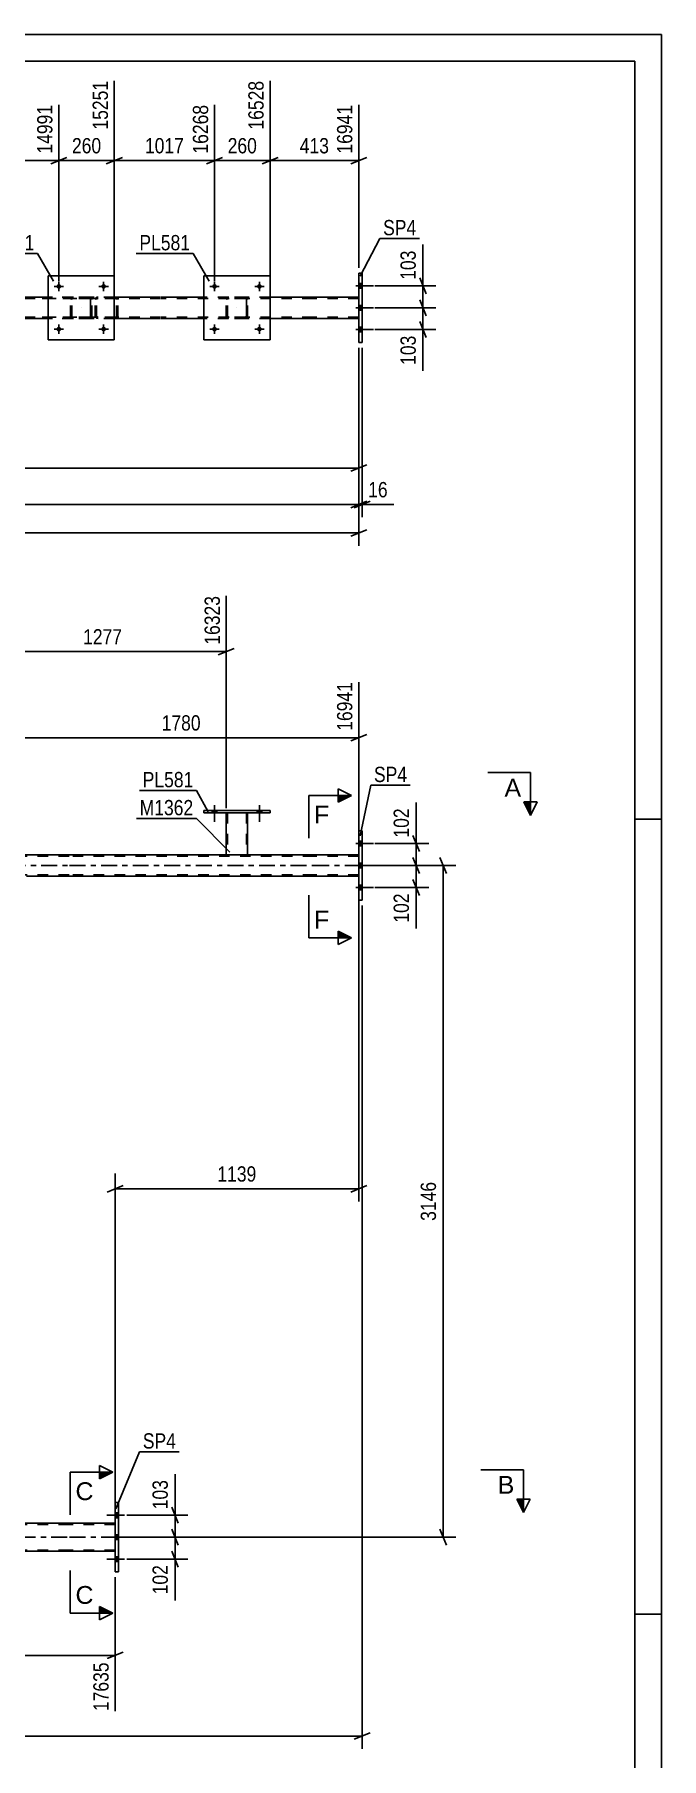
# Model space of a CAD drawing. Header units: millimetres. Extents: x -123 to 718, y -437 to 157.
# Drawn here: x 601 to 718.5, y -166.3 to 156.7 of the extents above; entities that cross this region are included whole.
import ezdxf

# ---------------------------------------------------------------- set-up
doc = ezdxf.new("R2010")
doc.units = ezdxf.units.MM
doc.linetypes.add('DXK_LINE_DOT2', pattern=[3.9198, 1.9599, -1.9599])
doc.linetypes.add('DXK_LINE_DOT3', pattern=[5.9187, 2.979, -0.9799, 0.9799, -0.9799])
doc.styles.add('Arial', font='ARIAL.TTF', dxfattribs={"height": 0.2})
doc.styles.add('Arial Narrow', font='ARIALN.TTF', dxfattribs={"height": 0.2})

# ---------------------------------------------------------------- blocks, each defined once
blk = doc.blocks.new('Unknown-232816598-1133')
at = {"color": 5, "linetype": 'Continuous'}
for p, q in [((718.5, 156.71), (-122.5, 156.71)), ((718.5, -437.29), (718.5, 156.71)), ((713.5, 151.71), (-117.5, 151.71)), ((713.5, -432.29), (713.5, 151.71)), ((718.5, 9.71), (713.5, 9.71)), ((718.5, -139.29), (713.5, -139.29))]:
    blk.add_line(p, q, dxfattribs=at)
blk = doc.blocks.new('Part-232816598-49777 - 6691')
at = {"color": 2, "linetype": 'Continuous'}
for p, q in [((603.55, 99.51), (603.55, 111.51)), ((603.55, 111.51), (615.95, 111.51)), ((615.95, 111.51), (615.95, 99.51)), ((615.95, 99.51), (603.55, 99.51))]:
    blk.add_line(p, q, dxfattribs=at)
blk = doc.blocks.new('Part-232816598-6912 - 6691')
at = {"color": 2, "linetype": 'Continuous'}
for p, q in [((662.39, 112.01), (661.75, 112.01)), ((661.75, 112.01), (661.75, 99.01)), ((662.39, 112.01), (662.39, 99.01)), ((661.75, 99.01), (662.39, 99.01))]:
    blk.add_line(p, q, dxfattribs=at)
at = {"color": 7, "linetype": 'DXK_LINE_DOT2'}
blk.add_line((662.39, 99.01), (662.39, 112.01), dxfattribs=at)
blk = doc.blocks.new('Part-232816598-6922 - 6691')
at = {"color": 7, "linetype": 'DXK_LINE_DOT2'}
for p, q in [((616.12, 107.51), (601.14, 107.51)), ((616.12, 107.27), (601.14, 107.27)), ((612.42, 107.22), (612.38, 107.03)), ((612.38, 103.99), (612.38, 107.03)), ((612.63, 107.03), (612.65, 107.13)), ((612.63, 103.99), (612.63, 107.03)), ((612.65, 107.13), (612.71, 107.2)), ((612.89, 107.51), (612.69, 107.48)), ((612.71, 107.2), (612.79, 107.26)), ((612.79, 107.26), (612.89, 107.27)), ((616.32, 107.48), (616.12, 107.51)), ((616.12, 107.27), (616.22, 107.26)), ((616.22, 107.26), (616.3, 107.2)), ((616.3, 107.2), (616.36, 107.13)), ((616.36, 107.13), (616.38, 107.03)), ((616.38, 103.99), (616.38, 107.03)), ((616.63, 107.03), (616.6, 107.22)), ((616.63, 103.99), (616.63, 107.03)), ((616.12, 103.75), (601.14, 103.75)), ((616.12, 103.51), (601.14, 103.51)), ((612.38, 103.99), (612.42, 103.81)), ((612.65, 103.9), (612.63, 103.99)), ((612.71, 103.82), (612.65, 103.9)), ((612.69, 103.55), (612.89, 103.51)), ((612.79, 103.77), (612.71, 103.82)), ((612.89, 103.75), (612.79, 103.77)), ((616.22, 103.77), (616.12, 103.75)), ((616.12, 103.51), (616.32, 103.55)), ((616.3, 103.82), (616.22, 103.77)), ((616.36, 103.9), (616.3, 103.82)), ((616.38, 103.99), (616.36, 103.9)), ((616.6, 103.81), (616.63, 103.99))]:
    blk.add_line(p, q, dxfattribs=at)
for centre, start, end in [((612.87, 107.01), 110.7583, 155.68), ((616.14, 107.01), 24.32, 69.2417), ((612.87, 104.01), 204.32, 249.2417), ((616.14, 104.01), 290.7583, 335.68)]:
    blk.add_arc(centre, 0.496, start, end, dxfattribs=at)
blk = doc.blocks.new('Bolt-232816598-6737 - 6691')
at = {"linetype": 'Continuous'}
for points in [[(662.39, 109.17), (662.39, 110.05), (661.75, 110.05), (661.75, 109.17)], [(662.39, 109.17), (662.39, 110.05), (661.75, 110.05), (661.75, 109.17)], [(662.39, 109.17), (662.39, 110.05), (661.75, 110.05), (661.75, 109.17)], [(662.39, 105.07), (662.39, 105.95), (661.75, 105.95), (661.75, 105.07)], [(662.39, 105.07), (662.39, 105.95), (661.75, 105.95), (661.75, 105.07)], [(662.39, 100.97), (662.39, 101.85), (661.75, 101.85), (661.75, 100.97)], [(662.39, 100.97), (662.39, 101.85), (661.75, 101.85), (661.75, 100.97)], [(662.39, 100.97), (662.39, 101.85), (661.75, 101.85), (661.75, 100.97)]]:
    blk.add_hatch(color=1, dxfattribs=at).paths.add_polyline_path(points)
at = {"color": 1, "linetype": 'Continuous'}
for p, q in [((661.75, 110.05), (662.39, 110.05)), ((661.75, 110.05), (662.39, 110.05)), ((661.75, 110.05), (662.39, 110.05)), ((661.23, 109.61), (664.55, 109.61)), ((661.23, 109.61), (664.55, 109.61)), ((661.23, 109.61), (664.55, 109.61)), ((661.75, 109.17), (662.39, 109.17)), ((661.75, 109.17), (662.39, 109.17)), ((661.75, 109.17), (662.39, 109.17)), ((661.23, 105.51), (664.55, 105.51)), ((661.23, 105.51), (664.55, 105.51)), ((661.75, 105.95), (662.39, 105.95)), ((661.75, 105.95), (662.39, 105.95)), ((661.75, 105.07), (662.39, 105.07)), ((661.75, 105.07), (662.39, 105.07)), ((661.23, 101.41), (664.55, 101.41)), ((661.23, 101.41), (664.55, 101.41)), ((661.23, 101.41), (664.55, 101.41)), ((661.75, 101.85), (662.39, 101.85)), ((661.75, 101.85), (662.39, 101.85)), ((661.75, 101.85), (662.39, 101.85)), ((661.75, 100.97), (662.39, 100.97)), ((661.75, 100.97), (662.39, 100.97)), ((661.75, 100.97), (662.39, 100.97))]:
    blk.add_line(p, q, dxfattribs=at)
blk = doc.blocks.new('Part-232816598-6811 - 6691')
at = {"color": 7, "linetype": 'DXK_LINE_DOT2'}
for p, q in [((624.63, 107.27), (293.9, 107.27)), ((615.95, 107.51), (603.55, 107.51)), ((653.13, 107.27), (624.73, 107.27)), ((645.13, 107.51), (632.73, 107.51)), ((661.75, 107.27), (653.23, 107.27)), ((661.75, 107.51), (661.75, 103.51)), ((624.63, 103.75), (293.9, 103.75)), ((615.95, 103.51), (603.55, 103.51)), ((653.13, 103.75), (624.73, 103.75)), ((645.13, 103.51), (632.73, 103.51)), ((661.75, 103.75), (653.23, 103.75))]:
    blk.add_line(p, q, dxfattribs=at)
at = {"color": 2, "linetype": 'Continuous'}
for p, q in [((603.55, 107.51), (564.87, 107.51)), ((624.63, 107.51), (615.95, 107.51)), ((632.73, 107.51), (624.73, 107.51)), ((653.13, 107.51), (645.13, 107.51)), ((661.75, 107.51), (653.23, 107.51)), ((603.55, 103.51), (564.87, 103.51)), ((624.63, 103.51), (615.95, 103.51)), ((632.73, 103.51), (624.73, 103.51)), ((653.13, 103.51), (645.13, 103.51)), ((661.75, 103.51), (653.23, 103.51))]:
    blk.add_line(p, q, dxfattribs=at)
blk = doc.blocks.new('Part-232816598-49776 - 6691')
at = {"color": 7, "linetype": 'DXK_LINE_DOT2'}
for p, q in [((607.75, 107.03), (607.79, 107.22)), ((607.79, 107.22), (607.75, 107.03)), ((607.75, 103.99), (607.75, 107.03)), ((607.75, 103.99), (607.75, 107.03)), ((607.99, 107.03), (608.01, 107.12)), ((607.99, 103.99), (607.99, 107.03)), ((607.99, 103.99), (607.99, 107.03)), ((608.01, 107.12), (608.06, 107.2)), ((608.05, 107.48), (608.23, 107.51)), ((608.23, 107.51), (608.05, 107.48)), ((608.06, 107.2), (608.14, 107.25)), ((608.14, 107.25), (608.23, 107.27)), ((611.27, 107.51), (608.23, 107.51)), ((611.27, 107.27), (608.23, 107.27)), ((611.27, 107.51), (611.46, 107.48)), ((611.46, 107.48), (611.27, 107.51)), ((611.27, 107.27), (611.37, 107.25)), ((611.37, 107.25), (611.44, 107.2)), ((611.44, 107.2), (611.5, 107.12)), ((611.5, 107.12), (611.51, 107.03)), ((611.51, 103.99), (611.51, 107.03)), ((611.51, 107.03), (611.51, 103.99)), ((611.72, 107.22), (611.75, 107.03)), ((611.75, 107.03), (611.72, 107.22)), ((611.75, 103.99), (611.75, 107.03)), ((611.75, 103.99), (611.75, 107.03)), ((607.79, 103.81), (607.75, 103.99)), ((607.75, 103.99), (607.79, 103.81)), ((608.01, 103.9), (607.99, 103.99)), ((608.06, 103.82), (608.01, 103.9)), ((608.23, 103.51), (608.05, 103.55)), ((608.05, 103.55), (608.23, 103.51)), ((608.14, 103.77), (608.06, 103.82)), ((608.23, 103.75), (608.14, 103.77)), ((611.27, 103.75), (608.23, 103.75)), ((611.27, 103.51), (608.23, 103.51)), ((611.37, 103.77), (611.27, 103.75)), ((611.46, 103.55), (611.27, 103.51)), ((611.27, 103.51), (611.46, 103.55)), ((611.44, 103.82), (611.37, 103.77)), ((611.5, 103.9), (611.44, 103.82)), ((611.51, 103.99), (611.5, 103.9)), ((611.75, 103.99), (611.72, 103.81)), ((611.72, 103.81), (611.75, 103.99))]:
    blk.add_line(p, q, dxfattribs=at)
at = {"color": 7, "linetype": 'DXK_LINE_DOT3'}
blk.add_line((609.75, 105.51), (609.75, 105.51), dxfattribs=at)
at = {"color": 7, "linetype": 'DXK_LINE_DOT2'}
for centre, start, end in [((608.23, 107.03), 112.5, 157.5), ((608.23, 107.03), 112.5, 157.5), ((611.27, 107.03), 22.5, 67.5), ((611.27, 107.03), 22.5, 67.5), ((608.23, 103.99), 202.5, 247.5), ((608.23, 103.99), 202.5, 247.5), ((611.27, 103.99), 292.5, 337.5), ((611.27, 103.99), 292.5, 337.5)]:
    blk.add_arc(centre, 0.48, start, end, dxfattribs=at)
blk = doc.blocks.new('Part-232816598-49780 - 6691')
at = {"color": 7, "linetype": 'DXK_LINE_DOT2'}
for p, q in [((636.93, 107.03), (636.97, 107.22)), ((636.97, 107.22), (636.93, 107.03)), ((636.93, 103.99), (636.93, 107.03)), ((636.93, 103.99), (636.93, 107.03)), ((637.17, 107.03), (637.19, 107.12)), ((637.17, 103.99), (637.17, 107.03)), ((637.17, 103.99), (637.17, 107.03)), ((637.19, 107.12), (637.24, 107.2)), ((637.23, 107.48), (637.41, 107.51)), ((637.41, 107.51), (637.23, 107.48)), ((637.24, 107.2), (637.32, 107.25)), ((637.32, 107.25), (637.41, 107.27)), ((640.45, 107.51), (637.41, 107.51)), ((640.45, 107.27), (637.41, 107.27)), ((640.45, 107.51), (640.64, 107.48)), ((640.64, 107.48), (640.45, 107.51)), ((640.45, 107.27), (640.55, 107.25)), ((640.55, 107.25), (640.62, 107.2)), ((640.62, 107.2), (640.68, 107.12)), ((640.68, 107.12), (640.69, 107.03)), ((640.69, 103.99), (640.69, 107.03)), ((640.69, 107.03), (640.69, 103.99)), ((640.9, 107.22), (640.93, 107.03)), ((640.93, 107.03), (640.9, 107.22)), ((640.93, 103.99), (640.93, 107.03)), ((640.93, 103.99), (640.93, 107.03)), ((636.97, 103.81), (636.93, 103.99)), ((636.93, 103.99), (636.97, 103.81)), ((637.19, 103.9), (637.17, 103.99)), ((637.24, 103.82), (637.19, 103.9)), ((637.41, 103.51), (637.23, 103.55)), ((637.23, 103.55), (637.41, 103.51)), ((637.32, 103.77), (637.24, 103.82)), ((637.41, 103.75), (637.32, 103.77)), ((640.45, 103.75), (637.41, 103.75)), ((640.45, 103.51), (637.41, 103.51)), ((640.55, 103.77), (640.45, 103.75)), ((640.64, 103.55), (640.45, 103.51)), ((640.45, 103.51), (640.64, 103.55)), ((640.62, 103.82), (640.55, 103.77)), ((640.68, 103.9), (640.62, 103.82)), ((640.69, 103.99), (640.68, 103.9)), ((640.93, 103.99), (640.9, 103.81)), ((640.9, 103.81), (640.93, 103.99))]:
    blk.add_line(p, q, dxfattribs=at)
at = {"color": 7, "linetype": 'DXK_LINE_DOT3'}
blk.add_line((638.93, 105.51), (638.93, 105.51), dxfattribs=at)
at = {"color": 7, "linetype": 'DXK_LINE_DOT2'}
for centre, start, end in [((637.41, 107.03), 112.5, 157.5), ((637.41, 107.03), 112.5, 157.5), ((640.45, 107.03), 22.5, 67.5), ((640.45, 107.03), 22.5, 67.5), ((637.41, 103.99), 202.5, 247.5), ((637.41, 103.99), 202.5, 247.5), ((640.45, 103.99), 292.5, 337.5), ((640.45, 103.99), 292.5, 337.5)]:
    blk.add_arc(centre, 0.48, start, end, dxfattribs=at)
blk = doc.blocks.new('Part-232816598-49781 - 6691')
at = {"color": 2, "linetype": 'Continuous'}
for p, q in [((632.73, 99.51), (632.73, 111.51)), ((632.73, 111.51), (645.13, 111.51)), ((645.13, 111.51), (645.13, 99.51)), ((645.13, 99.51), (632.73, 99.51))]:
    blk.add_line(p, q, dxfattribs=at)
blk = doc.blocks.new('Bolt-232816598-49802 - 6691')
at = {"linetype": 'Continuous'}
for points in [[(605.99, 101.51, -1), (605.11, 101.51, -1)], [(614.39, 101.51, -1), (613.51, 101.51, -1)]]:
    blk.add_hatch(color=1, dxfattribs=at).paths.add_polyline_path(points)
at = {"color": 1, "linetype": 'Continuous'}
for p, q in [((604.67, 101.51), (606.43, 101.51)), ((605.55, 102.39), (605.55, 100.63)), ((613.07, 101.51), (614.83, 101.51)), ((613.95, 102.39), (613.95, 100.63))]:
    blk.add_line(p, q, dxfattribs=at)
blk = doc.blocks.new('Bolt-232816598-49803 - 6691')
at = {"linetype": 'Continuous'}
for points in [[(605.99, 109.51, -1), (605.11, 109.51, -1)], [(614.39, 109.51, -1), (613.51, 109.51, -1)]]:
    blk.add_hatch(color=1, dxfattribs=at).paths.add_polyline_path(points)
at = {"color": 1, "linetype": 'Continuous'}
for p, q in [((605.55, 110.39), (605.55, 108.63)), ((613.95, 110.39), (613.95, 108.63)), ((604.67, 109.51), (606.43, 109.51)), ((613.07, 109.51), (614.83, 109.51))]:
    blk.add_line(p, q, dxfattribs=at)
blk = doc.blocks.new('Bolt-232816598-49806 - 6691')
at = {"linetype": 'Continuous'}
for points in [[(635.17, 101.51, -1), (634.29, 101.51, -1)], [(643.57, 101.51, -1), (642.69, 101.51, -1)]]:
    blk.add_hatch(color=1, dxfattribs=at).paths.add_polyline_path(points)
at = {"color": 1, "linetype": 'Continuous'}
for p, q in [((633.85, 101.51), (635.61, 101.51)), ((634.73, 102.39), (634.73, 100.63)), ((642.25, 101.51), (644.01, 101.51)), ((643.13, 102.39), (643.13, 100.63))]:
    blk.add_line(p, q, dxfattribs=at)
blk = doc.blocks.new('Bolt-232816598-49807 - 6691')
at = {"linetype": 'Continuous'}
for points in [[(635.17, 109.51, -1), (634.29, 109.51, -1)], [(643.57, 109.51, -1), (642.69, 109.51, -1)]]:
    blk.add_hatch(color=1, dxfattribs=at).paths.add_polyline_path(points)
at = {"color": 1, "linetype": 'Continuous'}
for p, q in [((634.73, 110.39), (634.73, 108.63)), ((643.13, 110.39), (643.13, 108.63)), ((633.85, 109.51), (635.61, 109.51)), ((642.25, 109.51), (644.01, 109.51))]:
    blk.add_line(p, q, dxfattribs=at)
blk = doc.blocks.new('Bolt-232816598-5060 - 5056')
at = {"linetype": 'Continuous'}
for points in [[(662.39, 4.66), (662.39, 5.54), (661.75, 5.54), (661.75, 4.66)], [(662.39, 4.66), (662.39, 5.54), (661.75, 5.54), (661.75, 4.66)], [(662.39, 4.66), (662.39, 5.54), (661.75, 5.54), (661.75, 4.66)], [(662.39, 0.56), (662.39, 1.44), (661.75, 1.44), (661.75, 0.56)], [(662.39, 0.56), (662.39, 1.44), (661.75, 1.44), (661.75, 0.56)], [(662.39, -3.54), (662.39, -2.66), (661.75, -2.66), (661.75, -3.54)], [(662.39, -3.54), (662.39, -2.66), (661.75, -2.66), (661.75, -3.54)], [(662.39, -3.54), (662.39, -2.66), (661.75, -2.66), (661.75, -3.54)]]:
    blk.add_hatch(color=1, dxfattribs=at).paths.add_polyline_path(points)
at = {"color": 1, "linetype": 'Continuous'}
for p, q in [((661.23, 5.1), (664.55, 5.1)), ((661.23, 5.1), (664.55, 5.1)), ((661.23, 5.1), (664.55, 5.1)), ((661.75, 5.54), (662.39, 5.54)), ((661.75, 5.54), (662.39, 5.54)), ((661.75, 5.54), (662.39, 5.54)), ((661.75, 4.66), (662.39, 4.66)), ((661.75, 4.66), (662.39, 4.66)), ((661.75, 4.66), (662.39, 4.66)), ((661.23, 1), (664.55, 1)), ((661.23, 1), (664.55, 1)), ((661.75, 1.44), (662.39, 1.44)), ((661.75, 1.44), (662.39, 1.44)), ((661.75, 0.56), (662.39, 0.56)), ((661.75, 0.56), (662.39, 0.56)), ((661.23, -3.1), (664.55, -3.1)), ((661.23, -3.1), (664.55, -3.1)), ((661.23, -3.1), (664.55, -3.1)), ((661.75, -2.66), (662.39, -2.66)), ((661.75, -2.66), (662.39, -2.66)), ((661.75, -2.66), (662.39, -2.66)), ((661.75, -3.54), (662.39, -3.54)), ((661.75, -3.54), (662.39, -3.54)), ((661.75, -3.54), (662.39, -3.54))]:
    blk.add_line(p, q, dxfattribs=at)
blk = doc.blocks.new('Bolt-232816598-5061 - 5056')
at = {"linetype": 'Continuous'}
for points in [[(616.08, -120.32), (616.08, -121.2), (616.72, -121.2), (616.72, -120.32)], [(616.08, -120.32), (616.08, -121.2), (616.72, -121.2), (616.72, -120.32)], [(616.08, -120.32), (616.08, -121.2), (616.72, -121.2), (616.72, -120.32)], [(616.08, -124.42), (616.08, -125.3), (616.72, -125.3), (616.72, -124.42)], [(616.08, -124.42), (616.08, -125.3), (616.72, -125.3), (616.72, -124.42)], [(616.08, -128.52), (616.08, -129.4), (616.72, -129.4), (616.72, -128.52)], [(616.08, -128.52), (616.08, -129.4), (616.72, -129.4), (616.72, -128.52)], [(616.08, -128.52), (616.08, -129.4), (616.72, -129.4), (616.72, -128.52)]]:
    blk.add_hatch(color=1, dxfattribs=at).paths.add_polyline_path(points)
at = {"color": 1, "linetype": 'Continuous'}
for p, q in [((617.88, -120.76), (614.56, -120.76)), ((617.88, -120.76), (614.56, -120.76)), ((617.88, -120.76), (614.56, -120.76)), ((616.72, -120.32), (616.08, -120.32)), ((616.72, -120.32), (616.08, -120.32)), ((616.72, -120.32), (616.08, -120.32)), ((616.72, -121.2), (616.08, -121.2)), ((616.72, -121.2), (616.08, -121.2)), ((616.72, -121.2), (616.08, -121.2)), ((617.88, -124.86), (614.56, -124.86)), ((617.88, -124.86), (614.56, -124.86)), ((616.72, -124.42), (616.08, -124.42)), ((616.72, -124.42), (616.08, -124.42)), ((616.72, -125.3), (616.08, -125.3)), ((616.72, -125.3), (616.08, -125.3)), ((617.88, -128.96), (614.56, -128.96)), ((617.88, -128.96), (614.56, -128.96)), ((617.88, -128.96), (614.56, -128.96)), ((616.72, -128.52), (616.08, -128.52)), ((616.72, -128.52), (616.08, -128.52)), ((616.72, -128.52), (616.08, -128.52)), ((616.72, -129.4), (616.08, -129.4)), ((616.72, -129.4), (616.08, -129.4)), ((616.72, -129.4), (616.08, -129.4))]:
    blk.add_line(p, q, dxfattribs=at)
blk = doc.blocks.new('Part-232816598-5119 - 5056')
at = {"color": 7, "linetype": 'DXK_LINE_DOT2'}
for p, q in [((607.46, -122.46), (-52.85, -122.46)), ((616.08, -122.46), (607.56, -122.46)), ((616.08, -122.22), (616.08, -127.5)), ((607.46, -127.26), (-52.85, -127.26)), ((616.08, -127.26), (607.56, -127.26))]:
    blk.add_line(p, q, dxfattribs=at)
at = {"color": 2, "linetype": 'Continuous'}
for p, q in [((607.46, -122.22), (474.67, -122.22)), ((616.08, -122.22), (607.56, -122.22)), ((607.46, -127.5), (474.67, -127.5)), ((616.08, -127.5), (607.56, -127.5))]:
    blk.add_line(p, q, dxfattribs=at)
at = {"color": 7, "linetype": 'DXK_LINE_DOT3'}
for p, q in [((-52.85, -124.86), (607.46, -124.86)), ((607.56, -124.86), (616.08, -124.86))]:
    blk.add_line(p, q, dxfattribs=at)
blk = doc.blocks.new('Bolt-232816598-50260 - 5056')
at = {"linetype": 'Continuous'}
for points in [[(634.29, 10.84), (635.17, 10.84), (635.17, 11.32), (634.29, 11.32)], [(642.69, 10.84), (643.57, 10.84), (643.57, 11.32), (642.69, 11.32)]]:
    blk.add_hatch(color=1, dxfattribs=at).paths.add_polyline_path(points)
at = {"color": 1, "linetype": 'Continuous'}
for p, q in [((634.29, 11.32), (634.29, 10.84)), ((634.73, 12.32), (634.73, 9.2)), ((635.17, 11.32), (635.17, 10.84)), ((642.69, 11.32), (642.69, 10.84)), ((643.13, 12.32), (643.13, 9.2)), ((643.57, 11.32), (643.57, 10.84))]:
    blk.add_line(p, q, dxfattribs=at)
blk = doc.blocks.new('Part-232816598-5214 - 5056')
at = {"color": 7, "linetype": 'DXK_LINE_DOT2'}
for p, q in [((607.46, 2.76), (276.73, 2.76)), ((653.23, 2.76), (607.56, 2.76)), ((640.93, 3), (636.93, 3)), ((661.75, 2.76), (653.23, 2.76)), ((661.75, 3), (661.75, -1)), ((607.46, -0.76), (276.73, -0.76)), ((653.23, -0.76), (607.56, -0.76)), ((661.75, -0.76), (653.23, -0.76))]:
    blk.add_line(p, q, dxfattribs=at)
at = {"color": 7, "linetype": 'DXK_LINE_DOT3'}
for p, q in [((276.73, 1), (607.46, 1)), ((607.56, 1), (653.23, 1)), ((653.23, 1), (661.75, 1))]:
    blk.add_line(p, q, dxfattribs=at)
at = {"color": 2, "linetype": 'Continuous'}
for p, q in [((607.46, 3), (594.58, 3)), ((636.93, 3), (607.56, 3)), ((653.13, 3), (640.93, 3)), ((661.75, 3), (653.23, 3)), ((607.46, -1), (599.46, -1)), ((653.23, -1), (607.56, -1)), ((661.75, -1), (653.23, -1))]:
    blk.add_line(p, q, dxfattribs=at)
blk = doc.blocks.new('Part-232816598-5281 - 5056')
at = {"color": 2, "linetype": 'Continuous'}
for p, q in [((661.75, -5.5), (661.75, 7.5)), ((661.75, 7.5), (662.39, 7.5)), ((662.39, 7.5), (662.39, -5.5)), ((662.39, -5.5), (661.75, -5.5))]:
    blk.add_line(p, q, dxfattribs=at)
blk = doc.blocks.new('Part-232816598-5286 - 5056')
at = {"color": 2, "linetype": 'Continuous'}
for p, q in [((616.08, -131.36), (616.08, -118.36)), ((616.72, -118.36), (616.08, -118.36)), ((616.72, -118.36), (616.72, -131.36)), ((616.72, -131.36), (616.08, -131.36))]:
    blk.add_line(p, q, dxfattribs=at)
blk = doc.blocks.new('Bolt-232816598-50261 - 5056')
at = {"linetype": 'Continuous'}
for points in [[(634.29, 10.84), (635.17, 10.84), (635.17, 11.32), (634.29, 11.32)], [(642.69, 10.84), (643.57, 10.84), (643.57, 11.32), (642.69, 11.32)]]:
    blk.add_hatch(color=1, dxfattribs=at).paths.add_polyline_path(points)
at = {"color": 1, "linetype": 'Continuous'}
for p, q in [((634.29, 11.32), (634.29, 10.84)), ((634.73, 12.32), (634.73, 9.2)), ((635.17, 11.32), (635.17, 10.84)), ((642.69, 11.32), (642.69, 10.84)), ((643.13, 12.32), (643.13, 9.2)), ((643.57, 11.32), (643.57, 10.84))]:
    blk.add_line(p, q, dxfattribs=at)
blk = doc.blocks.new('Part-232816598-50234 - 5056')
at = {"color": 2, "linetype": 'Continuous'}
for p, q in [((636.93, 3), (636.93, 10.84)), ((640.93, 10.84), (640.93, 3)), ((640.9, 3), (636.93, 3)), ((640.93, 3), (640.9, 3))]:
    blk.add_line(p, q, dxfattribs=at)
at = {"color": 7, "linetype": 'DXK_LINE_DOT2'}
for p, q in [((636.93, 10.84), (640.93, 10.84)), ((636.93, 10.84), (636.93, 10.84)), ((636.93, 10.84), (636.93, 10.84)), ((637.17, 10.84), (637.17, 3)), ((640.69, 10.84), (640.69, 3)), ((640.93, 10.84), (640.93, 10.84)), ((640.93, 10.84), (640.93, 10.84)), ((640.68, 3), (640.69, 3))]:
    blk.add_line(p, q, dxfattribs=at)
blk = doc.blocks.new('Part-232816598-50235 - 5056')
at = {"color": 2, "linetype": 'Continuous'}
for p, q in [((632.73, 10.84), (632.73, 11.32)), ((632.73, 11.32), (645.13, 11.32)), ((645.13, 10.84), (632.73, 10.84)), ((645.13, 11.32), (645.13, 10.84))]:
    blk.add_line(p, q, dxfattribs=at)
blk = doc.blocks.new('StraightDimension-232816598-64135 - 6691')
at = {"color": 7, "linetype": 'Continuous'}
for p, q in [((615.95, 108.51), (615.95, 148.03)), ((634.73, 110.51), (634.73, 143.53)), ((617.45, 133.69), (614.45, 132.49)), ((615.95, 133.09), (634.73, 133.09)), ((633.23, 132.49), (636.23, 133.69))]:
    blk.add_line(p, q, dxfattribs=at)
at = {"color": 0}
blk.add_wipeout([(629.6, 133.84), (629.6, 138.04), (621.09, 138.04), (621.09, 133.84)], dxfattribs=at)
at = {"color": 0, "linetype": 'Continuous'}
blk.add_wipeout([(634.13, 144.13), (629.93, 144.13), (629.93, 133.79), (634.13, 133.79)], dxfattribs=at)
at = {"color": 3, "linetype": 'Continuous', "style": 'Arial Narrow'}
blk.add_text('16268', height=2.863, rotation=90.0002, dxfattribs=at).set_placement((633.53, 134.39))
at = {"color": 3, "style": 'Arial Narrow'}
blk.add_text('1017', height=2.863, dxfattribs=at).set_placement((621.69, 134.44))
blk = doc.blocks.new('StraightDimension-232816598-13494 - 6691')
at = {"color": 7, "linetype": 'Continuous'}
for p, q in [((661.75, 98.01), (661.75, 73.06)), ((100.21, 75.46), (661.75, 75.46)), ((660.25, 74.86), (663.25, 76.06))]:
    blk.add_line(p, q, dxfattribs=at)
blk = doc.blocks.new('StraightDimension-232816598-7278 - 6691')
at = {"color": 7, "linetype": 'Continuous'}
for p, q in [((661.75, 98.01), (661.75, 60.92)), ((5.13, 63.32), (661.75, 63.32)), ((660.25, 62.72), (663.25, 63.92))]:
    blk.add_line(p, q, dxfattribs=at)
blk = doc.blocks.new('StraightDimension-232816598-13379 - 6691')
at = {"color": 7, "linetype": 'Continuous'}
for p, q in [((661.75, 98.01), (661.75, 66.24)), ((662.39, 98.01), (662.39, 66.24)), ((660.25, 68.04), (663.25, 69.24)), ((663.89, 69.24), (660.89, 68.04)), ((661.75, 68.64), (662.39, 68.64))]:
    blk.add_line(p, q, dxfattribs=at)
at = {"color": 0}
blk.add_wipeout([(667.78, 69.39), (667.78, 73.59), (662.92, 73.59), (662.92, 69.39)], dxfattribs=at)
at = {"color": 7, "linetype": 'Continuous'}
blk.add_line((662.39, 68.64), (668.3, 68.64), dxfattribs=at)
blk.add_line((662.39, 68.64), (668.3, 68.64), dxfattribs=at)
at = {"color": 3, "style": 'Arial Narrow'}
blk.add_text('16', height=2.863, dxfattribs=at).set_placement((663.52, 69.99))
blk = doc.blocks.new('StraightDimension-232816598-13380 - 6691')
at = {"color": 7, "linetype": 'Continuous'}
for p, q in [((661.75, 98.01), (661.75, 66.24)), ((5.93, 68.64), (661.75, 68.64)), ((660.25, 68.04), (663.25, 69.24))]:
    blk.add_line(p, q, dxfattribs=at)
blk = doc.blocks.new('StraightDimension-232816598-64133 - 6691')
at = {"color": 7, "linetype": 'Continuous'}
for p, q in [((645.13, 108.51), (645.13, 148.03)), ((661.75, 113.01), (661.75, 143.53)), ((646.63, 133.69), (643.63, 132.49)), ((645.13, 133.09), (661.75, 133.09)), ((660.25, 132.49), (663.25, 133.69))]:
    blk.add_line(p, q, dxfattribs=at)
at = {"color": 0}
blk.add_wipeout([(656.79, 133.84), (656.79, 138.04), (650.1, 138.04), (650.1, 133.84)], dxfattribs=at)
at = {"color": 0, "linetype": 'Continuous'}
blk.add_wipeout([(661.15, 144.13), (656.95, 144.13), (656.95, 133.79), (661.15, 133.79)], dxfattribs=at)
at = {"color": 3, "linetype": 'Continuous', "style": 'Arial Narrow'}
blk.add_text('16941', height=2.863, rotation=90.0002, dxfattribs=at).set_placement((660.55, 134.39))
at = {"color": 3, "style": 'Arial Narrow'}
blk.add_text('413', height=2.863, dxfattribs=at).set_placement((650.7, 134.44))
blk = doc.blocks.new('StraightDimension-232816598-64134 - 6691')
at = {"color": 7, "linetype": 'Continuous'}
for p, q in [((645.13, 108.51), (645.13, 148.03)), ((634.73, 110.51), (634.73, 143.53)), ((633.23, 132.49), (636.23, 133.69)), ((634.73, 133.09), (645.13, 133.09)), ((646.63, 133.69), (643.63, 132.49))]:
    blk.add_line(p, q, dxfattribs=at)
at = {"color": 0}
blk.add_wipeout([(643.28, 133.84), (643.28, 138.04), (636.59, 138.04), (636.59, 133.84)], dxfattribs=at)
at = {"color": 0, "linetype": 'Continuous'}
blk.add_wipeout([(644.53, 148.63), (640.33, 148.63), (640.33, 138.29), (644.53, 138.29)], dxfattribs=at)
at = {"color": 3, "linetype": 'Continuous', "style": 'Arial Narrow'}
blk.add_text('16528', height=2.863, rotation=90.0002, dxfattribs=at).set_placement((643.93, 138.89))
at = {"color": 3, "style": 'Arial Narrow'}
blk.add_text('260', height=2.863, dxfattribs=at).set_placement((637.19, 134.44))
blk = doc.blocks.new('StraightDimension-232816598-64136 - 6691')
at = {"color": 7, "linetype": 'Continuous'}
for p, q in [((615.95, 108.51), (615.95, 148.03)), ((605.55, 110.51), (605.55, 143.53)), ((604.05, 132.49), (607.05, 133.69)), ((605.55, 133.09), (615.95, 133.09)), ((617.45, 133.69), (614.45, 132.49))]:
    blk.add_line(p, q, dxfattribs=at)
at = {"color": 0}
blk.add_wipeout([(614.1, 133.84), (614.1, 138.04), (607.41, 138.04), (607.41, 133.84)], dxfattribs=at)
at = {"color": 0, "linetype": 'Continuous'}
blk.add_wipeout([(615.35, 148.63), (611.15, 148.63), (611.15, 138.29), (615.35, 138.29)], dxfattribs=at)
at = {"color": 3, "linetype": 'Continuous', "style": 'Arial Narrow'}
blk.add_text('15251', height=2.863, rotation=90.0002, dxfattribs=at).set_placement((614.75, 138.89))
at = {"color": 3, "style": 'Arial Narrow'}
blk.add_text('260', height=2.863, dxfattribs=at).set_placement((608.01, 134.44))
blk = doc.blocks.new('StraightDimension-232816598-64137 - 6691')
at = {"color": 7, "linetype": 'Continuous'}
for p, q in [((564.87, 108.51), (564.87, 148.03)), ((605.55, 110.51), (605.55, 143.53)), ((566.37, 133.69), (563.37, 132.49)), ((564.87, 133.09), (605.55, 133.09)), ((604.05, 132.49), (607.05, 133.69))]:
    blk.add_line(p, q, dxfattribs=at)
at = {"color": 0, "linetype": 'Continuous'}
blk.add_wipeout([(604.95, 144.13), (600.75, 144.13), (600.75, 133.79), (604.95, 133.79)], dxfattribs=at)
at = {"color": 0}
blk.add_wipeout([(589.47, 133.84), (589.47, 138.04), (580.96, 138.04), (580.96, 133.84)], dxfattribs=at)
at = {"color": 3, "linetype": 'Continuous', "style": 'Arial Narrow'}
blk.add_text('14991', height=2.863, rotation=90.0002, dxfattribs=at).set_placement((604.35, 134.39))
at = {"color": 3, "style": 'Arial Narrow'}
blk.add_text('1017', height=2.863, dxfattribs=at).set_placement((581.56, 134.44))
blk = doc.blocks.new('StraightDimension-232816598-64908 - 6691')
at = {"color": 7, "linetype": 'Continuous'}
for p, q in [((673.19, 111.11), (674.39, 108.11)), ((664.79, 109.61), (676.19, 109.61)), ((674.39, 104.01), (673.19, 107.01)), ((673.79, 105.51), (673.79, 109.61)), ((664.79, 105.51), (676.19, 105.51))]:
    blk.add_line(p, q, dxfattribs=at)
at = {"color": 0}
blk.add_wipeout([(673.04, 116.82), (668.84, 116.82), (668.84, 110.14), (673.04, 110.14)], dxfattribs=at)
at = {"color": 7, "linetype": 'Continuous'}
blk.add_line((673.79, 109.61), (673.79, 117.35), dxfattribs=at)
blk.add_line((673.79, 109.61), (673.79, 117.35), dxfattribs=at)
at = {"color": 3, "style": 'Arial Narrow'}
blk.add_text('103', height=2.863, rotation=90.0002, dxfattribs=at).set_placement((672.44, 110.74))
blk = doc.blocks.new('StraightDimension-232816598-64909 - 6691')
at = {"color": 7, "linetype": 'Continuous'}
for p, q in [((673.19, 107.01), (674.39, 104.01)), ((664.79, 105.51), (676.19, 105.51)), ((673.79, 101.41), (673.79, 105.51)), ((664.79, 101.41), (676.19, 101.41)), ((674.39, 99.91), (673.19, 102.91))]:
    blk.add_line(p, q, dxfattribs=at)
at = {"color": 0}
blk.add_wipeout([(673.04, 100.89), (668.84, 100.89), (668.84, 94.2), (673.04, 94.2)], dxfattribs=at)
at = {"color": 7, "linetype": 'Continuous'}
blk.add_line((673.79, 101.41), (673.79, 93.68), dxfattribs=at)
blk.add_line((673.79, 101.41), (673.79, 93.68), dxfattribs=at)
at = {"color": 3, "style": 'Arial Narrow'}
blk.add_text('103', height=2.863, rotation=90.0002, dxfattribs=at).set_placement((672.44, 94.8))
blk = doc.blocks.new('StraightDimension-232816598-13027 - 5056')
at = {"color": 7, "linetype": 'Continuous'}
for p, q in [((662.39, -6.5), (662.39, -164.53)), ((-62.11, -162.13), (662.39, -162.13)), ((660.89, -162.73), (663.89, -161.53))]:
    blk.add_line(p, q, dxfattribs=at)
blk = doc.blocks.new('StraightDimension-232816598-12621 - 5056')
at = {"color": 7, "linetype": 'Continuous'}
for p, q in [((555.34, -123.22), (555.34, -157.45)), ((616.08, -132.36), (616.08, -157.45)), ((556.84, -146.41), (553.84, -147.61)), ((555.34, -147.01), (616.08, -147.01)), ((614.58, -147.61), (617.58, -146.41))]:
    blk.add_line(p, q, dxfattribs=at)
at = {"color": 0}
blk.add_wipeout([(589.97, -146.26), (589.97, -142.06), (581.46, -142.06), (581.46, -146.26)], dxfattribs=at)
at = {"color": 0, "linetype": 'Continuous'}
blk.add_wipeout([(615.48, -147.71), (611.28, -147.71), (611.28, -158.05), (615.48, -158.05)], dxfattribs=at)
at = {"color": 3, "style": 'Arial Narrow'}
blk.add_text('1637', height=2.863, dxfattribs=at).set_placement((582.06, -145.66))
at = {"color": 3, "linetype": 'Continuous', "style": 'Arial Narrow'}
blk.add_text('17635', height=2.863, rotation=90.0002, dxfattribs=at).set_placement((614.88, -157.45))
blk = doc.blocks.new('StraightDimension-232816598-64935 - 5056')
at = {"color": 7, "linetype": 'Continuous'}
for p, q in [((664.79, 1), (674.91, 1)), ((671.91, 2.5), (673.11, -0.5)), ((672.51, -3.1), (672.51, 1)), ((664.79, -3.1), (674.91, -3.1)), ((673.11, -4.6), (671.91, -1.6))]:
    blk.add_line(p, q, dxfattribs=at)
at = {"color": 0}
blk.add_wipeout([(671.76, -3.62), (667.56, -3.62), (667.56, -10.31), (671.76, -10.31)], dxfattribs=at)
at = {"color": 7, "linetype": 'Continuous'}
blk.add_line((672.51, -3.1), (672.51, -10.83), dxfattribs=at)
blk.add_line((672.51, -3.1), (672.51, -10.83), dxfattribs=at)
at = {"color": 3, "style": 'Arial Narrow'}
blk.add_text('102', height=2.863, rotation=90.0002, dxfattribs=at).set_placement((671.16, -9.71))
blk = doc.blocks.new('StraightDimension-232816598-65720 - 5056')
at = {"color": 7, "linetype": 'Continuous'}
for p, q in [((590.58, 11.77), (590.58, 51.51)), ((636.93, 11.77), (636.93, 51.51)), ((592.08, 41.67), (589.08, 40.47)), ((590.58, 41.07), (636.93, 41.07)), ((635.43, 40.47), (638.43, 41.67))]:
    blk.add_line(p, q, dxfattribs=at)
at = {"color": 0, "linetype": 'Continuous'}
blk.add_wipeout([(636.33, 52.11), (632.13, 52.11), (632.13, 41.77), (636.33, 41.77)], dxfattribs=at)
at = {"color": 0}
blk.add_wipeout([(618.01, 41.82), (618.01, 46.02), (609.5, 46.02), (609.5, 41.82)], dxfattribs=at)
at = {"color": 3, "linetype": 'Continuous', "style": 'Arial Narrow'}
blk.add_text('16323', height=2.863, rotation=90.0002, dxfattribs=at).set_placement((635.73, 42.37))
at = {"color": 3, "style": 'Arial Narrow'}
blk.add_text('1277', height=2.863, dxfattribs=at).set_placement((610.1, 42.42))
blk = doc.blocks.new('StraightDimension-232816598-5564 - 5056')
at = {"color": 7, "linetype": 'Continuous'}
for p, q in [((663.39, 1), (679.98, 1)), ((678.18, -0.5), (676.98, 2.5)), ((677.58, -124.86), (677.58, 1)), ((617.72, -124.86), (679.98, -124.86)), ((676.98, -123.36), (678.18, -126.36))]:
    blk.add_line(p, q, dxfattribs=at)
at = {"color": 0}
blk.add_wipeout([(676.83, -57.67), (672.63, -57.67), (672.63, -66.19), (676.83, -66.19)], dxfattribs=at)
at = {"color": 3, "style": 'Arial Narrow'}
blk.add_text('3146', height=2.863, rotation=90.0002, dxfattribs=at).set_placement((676.23, -65.59))
blk = doc.blocks.new('StraightDimension-232816598-6476 - 5056')
at = {"color": 7, "linetype": 'Continuous'}
for p, q in [((661.75, -2), (661.75, -61.98)), ((616.08, -121.22), (616.08, -56.73)), ((617.58, -58.98), (614.58, -60.18)), ((616.08, -59.58), (661.75, -59.58)), ((660.25, -60.18), (663.25, -58.98))]:
    blk.add_line(p, q, dxfattribs=at)
at = {"color": 0}
blk.add_wipeout([(643.17, -58.83), (643.17, -54.63), (634.66, -54.63), (634.66, -58.83)], dxfattribs=at)
at = {"color": 3, "style": 'Arial Narrow'}
blk.add_text('1139', height=2.863, dxfattribs=at).set_placement((635.26, -58.23))
blk = doc.blocks.new('StraightDimension-232816598-64960 - 5056')
at = {"color": 7, "linetype": 'Continuous'}
for p, q in [((626.72, -119.26), (627.92, -122.26)), ((618.32, -120.76), (629.72, -120.76)), ((627.32, -124.86), (627.32, -120.76)), ((618.32, -124.86), (629.72, -124.86)), ((627.92, -126.36), (626.72, -123.36))]:
    blk.add_line(p, q, dxfattribs=at)
at = {"color": 0}
blk.add_wipeout([(626.57, -113.55), (622.37, -113.55), (622.37, -120.23), (626.57, -120.23)], dxfattribs=at)
at = {"color": 7, "linetype": 'Continuous'}
blk.add_line((627.32, -120.76), (627.32, -113.03), dxfattribs=at)
blk.add_line((627.32, -120.76), (627.32, -113.03), dxfattribs=at)
at = {"color": 3, "style": 'Arial Narrow'}
blk.add_text('103', height=2.863, rotation=90.0002, dxfattribs=at).set_placement((625.97, -119.63))
blk = doc.blocks.new('StraightDimension-232816598-30564 - 5056')
at = {"color": 7, "linetype": 'Continuous'}
for p, q in [((595.21, 0), (595.21, 35.38)), ((661.75, 4), (661.75, 35.38)), ((596.71, 25.54), (593.71, 24.34)), ((595.21, 24.94), (661.75, 24.94)), ((660.25, 24.34), (663.25, 25.54))]:
    blk.add_line(p, q, dxfattribs=at)
at = {"color": 0, "linetype": 'Continuous'}
blk.add_wipeout([(661.15, 35.98), (656.95, 35.98), (656.95, 25.64), (661.15, 25.64)], dxfattribs=at)
at = {"color": 0}
blk.add_wipeout([(632.74, 25.69), (632.74, 29.89), (624.22, 29.89), (624.22, 25.69)], dxfattribs=at)
at = {"color": 3, "linetype": 'Continuous', "style": 'Arial Narrow'}
blk.add_text('16941', height=2.863, rotation=90.0002, dxfattribs=at).set_placement((660.55, 26.24))
at = {"color": 3, "style": 'Arial Narrow'}
blk.add_text('1780', height=2.863, dxfattribs=at).set_placement((624.82, 26.29))
blk = doc.blocks.new('StraightDimension-232816598-64934 - 5056')
at = {"color": 7, "linetype": 'Continuous'}
for p, q in [((671.91, 6.6), (673.11, 3.6)), ((664.79, 5.1), (674.91, 5.1)), ((672.51, 1), (672.51, 5.1)), ((664.79, 1), (674.91, 1)), ((673.11, -0.5), (671.91, 2.5))]:
    blk.add_line(p, q, dxfattribs=at)
at = {"color": 0}
blk.add_wipeout([(671.76, 12.31), (667.56, 12.31), (667.56, 5.63), (671.76, 5.63)], dxfattribs=at)
at = {"color": 7, "linetype": 'Continuous'}
blk.add_line((672.51, 5.1), (672.51, 12.83), dxfattribs=at)
blk.add_line((672.51, 5.1), (672.51, 12.83), dxfattribs=at)
at = {"color": 3, "style": 'Arial Narrow'}
blk.add_text('102', height=2.863, rotation=90.0002, dxfattribs=at).set_placement((671.16, 6.23))
blk = doc.blocks.new('StraightDimension-232816598-64961 - 5056')
at = {"color": 7, "linetype": 'Continuous'}
for p, q in [((618.32, -124.86), (629.72, -124.86)), ((626.72, -123.36), (627.92, -126.36)), ((627.32, -128.96), (627.32, -124.86)), ((618.32, -128.96), (629.72, -128.96)), ((627.92, -130.46), (626.72, -127.46))]:
    blk.add_line(p, q, dxfattribs=at)
at = {"color": 0}
blk.add_wipeout([(626.57, -129.48), (622.37, -129.48), (622.37, -136.17), (626.57, -136.17)], dxfattribs=at)
at = {"color": 7, "linetype": 'Continuous'}
blk.add_line((627.32, -128.96), (627.32, -136.69), dxfattribs=at)
blk.add_line((627.32, -128.96), (627.32, -136.69), dxfattribs=at)
at = {"color": 3, "style": 'Arial Narrow'}
blk.add_text('102', height=2.863, rotation=90.0002, dxfattribs=at).set_placement((625.97, -135.57))
blk = doc.blocks.new('Mark-232816598-6908 - 6691')
at = {"color": 0}
blk.add_wipeout([(672.53, 119.09), (672.53, 122.09), (666.32, 122.09), (666.32, 119.09)], dxfattribs=at)
blk.add_wipeout([(672.53, 119.09), (672.53, 122.09), (666.32, 122.09), (666.32, 119.09)], dxfattribs=at)
at = {"color": 30, "linetype": 'Continuous'}
for p, q in [((662, 111.42), (665.72, 118.49)), ((665.72, 118.49), (673.13, 118.49))]:
    blk.add_line(p, q, dxfattribs=at)
at = {"color": 3, "style": 'Arial Narrow'}
blk.add_text('SP4', height=2.863, dxfattribs=at).set_placement((666.32, 119.09))
blk = doc.blocks.new('Mark-232816598-64835 - 6691')
at = {"color": 0}
blk.add_wipeout([(630.15, 116.27), (630.15, 119.27), (620.65, 119.27), (620.65, 116.27)], dxfattribs=at)
blk.add_wipeout([(630.15, 116.27), (630.15, 119.27), (620.65, 119.27), (620.65, 116.27)], dxfattribs=at)
at = {"color": 30, "linetype": 'Continuous'}
for p in [(620.05, 115.67), (633.75, 110.47)]:
    blk.add_line(p, (630.75, 115.67), dxfattribs=at)
at = {"color": 3, "style": 'Arial Narrow'}
blk.add_text('PL581', height=2.863, dxfattribs=at).set_placement((620.65, 116.27))
blk = doc.blocks.new('Mark-232816598-64829 - 6691')
at = {"color": 0}
blk.add_wipeout([(600.97, 116.27), (600.97, 119.27), (591.47, 119.27), (591.47, 116.27)], dxfattribs=at)
blk.add_wipeout([(600.97, 116.27), (600.97, 119.27), (591.47, 119.27), (591.47, 116.27)], dxfattribs=at)
at = {"color": 30, "linetype": 'Continuous'}
for p in [(590.87, 115.67), (604.57, 110.47)]:
    blk.add_line(p, (601.57, 115.67), dxfattribs=at)
at = {"color": 3, "style": 'Arial Narrow'}
blk.add_text('PL581', height=2.863, dxfattribs=at).set_placement((591.47, 116.27))
blk = doc.blocks.new('Mark-232816598-5277 - 5056')
at = {"color": 0}
blk.add_wipeout([(670.82, 16.64), (670.82, 19.64), (664.61, 19.64), (664.61, 16.64)], dxfattribs=at)
blk.add_wipeout([(670.82, 16.64), (670.82, 19.64), (664.61, 19.64), (664.61, 16.64)], dxfattribs=at)
at = {"color": 30, "linetype": 'Continuous'}
for p, q in [((662, 6.53), (664.01, 16.04)), ((664.01, 16.04), (671.42, 16.04))]:
    blk.add_line(p, q, dxfattribs=at)
at = {"color": 3, "style": 'Arial Narrow'}
blk.add_text('SP4', height=2.863, dxfattribs=at).set_placement((664.61, 16.64))
blk = doc.blocks.new('Mark-232816598-5282 - 5056')
at = {"color": 0}
blk.add_wipeout([(627.5, -108.25), (627.5, -105.25), (621.29, -105.25), (621.29, -108.25)], dxfattribs=at)
blk.add_wipeout([(627.5, -108.25), (627.5, -105.25), (621.29, -105.25), (621.29, -108.25)], dxfattribs=at)
at = {"color": 30, "linetype": 'Continuous'}
for p, q in [((616.25, -119.55), (620.69, -108.85)), ((620.69, -108.85), (628.1, -108.85))]:
    blk.add_line(p, q, dxfattribs=at)
at = {"color": 3, "style": 'Arial Narrow'}
blk.add_text('SP4', height=2.863, dxfattribs=at).set_placement((621.29, -108.25))
blk = doc.blocks.new('SectionMark-232816598-6611 - 5056')
at = {"color": 6, "linetype": 'Continuous'}
for p in [(693.93, 18.4), (695.18, 12.9)]:
    blk.add_line(p, (693.93, 10.4), dxfattribs=at)
at = {"color": 0, "linetype": 'Continuous'}
blk.add_wipeout([(692.18, 13.9), (692.18, 17.4), (689.07, 17.4), (689.07, 13.9)], dxfattribs=at)
at = {"linetype": 'Continuous'}
blk.add_hatch(color=6, dxfattribs=at).paths.add_polyline_path([(692.68, 12.9), (693.93, 12.9), (693.93, 10.4)])
at = {"color": 6, "linetype": 'Continuous'}
for p, q in [((693.93, 18.4), (685.93, 18.4)), ((692.68, 12.9), (695.18, 12.9)), ((693.93, 10.4), (692.68, 12.9))]:
    blk.add_line(p, q, dxfattribs=at)
at = {"color": 3, "linetype": 'Continuous', "style": 'Arial'}
blk.add_text('A', height=3.34, dxfattribs=at).set_placement((689.07, 13.9))
blk = doc.blocks.new('SectionMark-232816598-6617 - 5056')
at = {"color": 6, "linetype": 'Continuous'}
for p, q in [((607.67, -112.66), (615.67, -112.66)), ((613.17, -111.41), (615.67, -112.66)), ((607.67, -139.1), (615.67, -139.1)), ((615.67, -139.1), (613.17, -140.35))]:
    blk.add_line(p, q, dxfattribs=at)
at = {"color": 0, "linetype": 'Continuous'}
for points in [[(612.04, -117.91), (612.04, -114.41), (608.67, -114.41), (608.67, -117.91)], [(612.04, -137.35), (612.04, -133.85), (608.67, -133.85), (608.67, -137.35)]]:
    blk.add_wipeout(points, dxfattribs=at)
at = {"linetype": 'Continuous'}
for points in [[(613.17, -113.91), (613.17, -112.66), (615.67, -112.66)], [(613.17, -139.1), (613.17, -137.85), (615.67, -139.1)]]:
    blk.add_hatch(color=6, dxfattribs=at).paths.add_polyline_path(points)
at = {"color": 6, "linetype": 'Continuous'}
for p, q in [((607.67, -112.66), (607.67, -120.66)), ((613.17, -113.91), (613.17, -111.41)), ((615.67, -112.66), (613.17, -113.91)), ((607.67, -139.1), (607.67, -131.1)), ((615.67, -139.1), (613.17, -137.85)), ((613.17, -137.85), (613.17, -140.35))]:
    blk.add_line(p, q, dxfattribs=at)
at = {"color": 3, "linetype": 'Continuous', "style": 'Arial'}
for p in [(608.67, -117.91), (608.67, -137.35)]:
    blk.add_text('C', height=3.34, dxfattribs=at).set_placement(p)
blk = doc.blocks.new('SectionMark-232816598-6623 - 5056')
at = {"color": 6, "linetype": 'Continuous'}
for p in [(692.66, -112.22), (693.91, -117.72)]:
    blk.add_line(p, (692.66, -120.22), dxfattribs=at)
at = {"color": 0, "linetype": 'Continuous'}
blk.add_wipeout([(690.91, -116.72), (690.91, -113.22), (687.8, -113.22), (687.8, -116.72)], dxfattribs=at)
at = {"linetype": 'Continuous'}
blk.add_hatch(color=6, dxfattribs=at).paths.add_polyline_path([(691.41, -117.72), (692.66, -117.72), (692.66, -120.22)])
at = {"color": 6, "linetype": 'Continuous'}
for p, q in [((692.66, -112.22), (684.66, -112.22)), ((691.41, -117.72), (693.91, -117.72)), ((692.66, -120.22), (691.41, -117.72))]:
    blk.add_line(p, q, dxfattribs=at)
at = {"color": 3, "linetype": 'Continuous', "style": 'Arial'}
blk.add_text('B', height=3.34, dxfattribs=at).set_placement((687.8, -116.72))
blk = doc.blocks.new('SectionMark-232816598-18122 - 5056')
at = {"linetype": 'Continuous'}
for points in [[(657.89, 12.88), (657.89, 14.13), (660.39, 14.13)], [(657.89, -12.58), (657.89, -11.33), (660.39, -12.58)]]:
    blk.add_hatch(color=6, dxfattribs=at).paths.add_polyline_path(points)
at = {"color": 6, "linetype": 'Continuous'}
for p, q in [((652.39, 14.13), (660.39, 14.13)), ((657.89, 12.88), (657.89, 15.38)), ((657.89, 15.38), (660.39, 14.13)), ((660.39, 14.13), (657.89, 12.88)), ((652.39, -12.58), (660.39, -12.58)), ((660.39, -12.58), (657.89, -11.33)), ((657.89, -11.33), (657.89, -13.83)), ((660.39, -12.58), (657.89, -13.83))]:
    blk.add_line(p, q, dxfattribs=at)
at = {"color": 0, "linetype": 'Continuous'}
for points in [[(656.24, 8.88), (656.24, 12.38), (653.39, 12.38), (653.39, 8.88)], [(656.24, -10.83), (656.24, -7.33), (653.39, -7.33), (653.39, -10.83)]]:
    blk.add_wipeout(points, dxfattribs=at)
at = {"color": 6, "linetype": 'Continuous'}
for p, q in [((652.39, 14.13), (652.39, 6.13)), ((652.39, -12.58), (652.39, -4.58))]:
    blk.add_line(p, q, dxfattribs=at)
at = {"color": 3, "linetype": 'Continuous', "style": 'Arial'}
for p in [(653.39, 8.88), (653.39, -10.83)]:
    blk.add_text('F', height=3.34, dxfattribs=at).set_placement(p)
blk = doc.blocks.new('Mark-232816598-66047 - 5056')
at = {"color": 0}
blk.add_wipeout([(630.75, 10.41), (630.75, 13.41), (620.7, 13.41), (620.7, 10.41)], dxfattribs=at)
blk.add_wipeout([(630.75, 10.41), (630.75, 13.41), (620.7, 13.41), (620.7, 10.41)], dxfattribs=at)
at = {"color": 30, "linetype": 'Continuous'}
for p in [(620.1, 9.81), (637.59, 3.47)]:
    blk.add_line(p, (631.35, 9.81), dxfattribs=at)
at = {"color": 3, "style": 'Arial Narrow'}
blk.add_text('M1362', height=2.863, dxfattribs=at).set_placement((620.7, 10.41))
blk = doc.blocks.new('Mark-232816598-66050 - 5056')
at = {"color": 0}
blk.add_wipeout([(630.78, 15.66), (630.78, 18.66), (621.27, 18.66), (621.27, 15.66)], dxfattribs=at)
blk.add_wipeout([(630.78, 15.66), (630.78, 18.66), (621.27, 18.66), (621.27, 15.66)], dxfattribs=at)
at = {"color": 30, "linetype": 'Continuous'}
for p in [(620.67, 15.06), (633.54, 11.08)]:
    blk.add_line(p, (631.38, 15.06), dxfattribs=at)
at = {"color": 3, "style": 'Arial Narrow'}
blk.add_text('PL581', height=2.863, dxfattribs=at).set_placement((621.27, 15.66))

msp = doc.modelspace()

# ---------------------------------------------------------------- block references
for name in ['Unknown-232816598-1133', 'Part-232816598-49777 - 6691', 'Bolt-232816598-49803 - 6691', 'Part-232816598-49781 - 6691', 'Bolt-232816598-49807 - 6691', 'Bolt-232816598-6737 - 6691', 'Part-232816598-6912 - 6691', 'Part-232816598-6811 - 6691', 'Part-232816598-6922 - 6691', 'Part-232816598-49776 - 6691', 'Part-232816598-49780 - 6691', 'Bolt-232816598-49802 - 6691', 'Bolt-232816598-49806 - 6691', 'Part-232816598-50235 - 5056', 'Bolt-232816598-50260 - 5056', 'Bolt-232816598-50261 - 5056', 'Part-232816598-50234 - 5056', 'Part-232816598-5281 - 5056', 'Bolt-232816598-5060 - 5056', 'Part-232816598-5214 - 5056', 'Part-232816598-5286 - 5056', 'Part-232816598-5119 - 5056', 'Bolt-232816598-5061 - 5056']:
    msp.add_blockref(name, (0, 0))

# ---------------------------------------------------------------- next in the draw order: block references
for name in ['StraightDimension-232816598-64135 - 6691', 'StraightDimension-232816598-64133 - 6691', 'StraightDimension-232816598-13494 - 6691', 'StraightDimension-232816598-65720 - 5056', 'StraightDimension-232816598-13027 - 5056']:
    msp.add_blockref(name, (0, 0))

# ---------------------------------------------------------------- next in the draw order: block references
for name in ['StraightDimension-232816598-64136 - 6691', 'StraightDimension-232816598-64134 - 6691', 'StraightDimension-232816598-64908 - 6691', 'StraightDimension-232816598-7278 - 6691', 'StraightDimension-232816598-64935 - 5056', 'StraightDimension-232816598-12621 - 5056']:
    msp.add_blockref(name, (0, 0))

# ---------------------------------------------------------------- next in the draw order: block references
for name in ['StraightDimension-232816598-64137 - 6691', 'Mark-232816598-6908 - 6691', 'Mark-232816598-64835 - 6691', 'StraightDimension-232816598-13379 - 6691', 'StraightDimension-232816598-5564 - 5056']:
    msp.add_blockref(name, (0, 0))

# ---------------------------------------------------------------- next in the draw order: block references
for name in ['Mark-232816598-64829 - 6691', 'StraightDimension-232816598-13380 - 6691', 'StraightDimension-232816598-30564 - 5056', 'StraightDimension-232816598-6476 - 5056']:
    msp.add_blockref(name, (0, 0))

# ---------------------------------------------------------------- next in the draw order: block references
for name in ['StraightDimension-232816598-64909 - 6691', 'StraightDimension-232816598-64934 - 5056', 'StraightDimension-232816598-64960 - 5056']:
    msp.add_blockref(name, (0, 0))

# ---------------------------------------------------------------- next in the draw order: block references
for name in ['Mark-232816598-5277 - 5056', 'Mark-232816598-5282 - 5056', 'StraightDimension-232816598-64961 - 5056']:
    msp.add_blockref(name, (0, 0))

# ---------------------------------------------------------------- next in the draw order: block references
for name in ['SectionMark-232816598-6611 - 5056', 'SectionMark-232816598-6617 - 5056']:
    msp.add_blockref(name, (0, 0))

# ---------------------------------------------------------------- next in the draw order: block references
for name in ['Mark-232816598-66047 - 5056', 'SectionMark-232816598-18122 - 5056', 'SectionMark-232816598-6623 - 5056']:
    msp.add_blockref(name, (0, 0))

# ---------------------------------------------------------------- next in the draw order: block references
msp.add_blockref('Mark-232816598-66050 - 5056', (0, 0))

doc.saveas('drawing.dxf')
